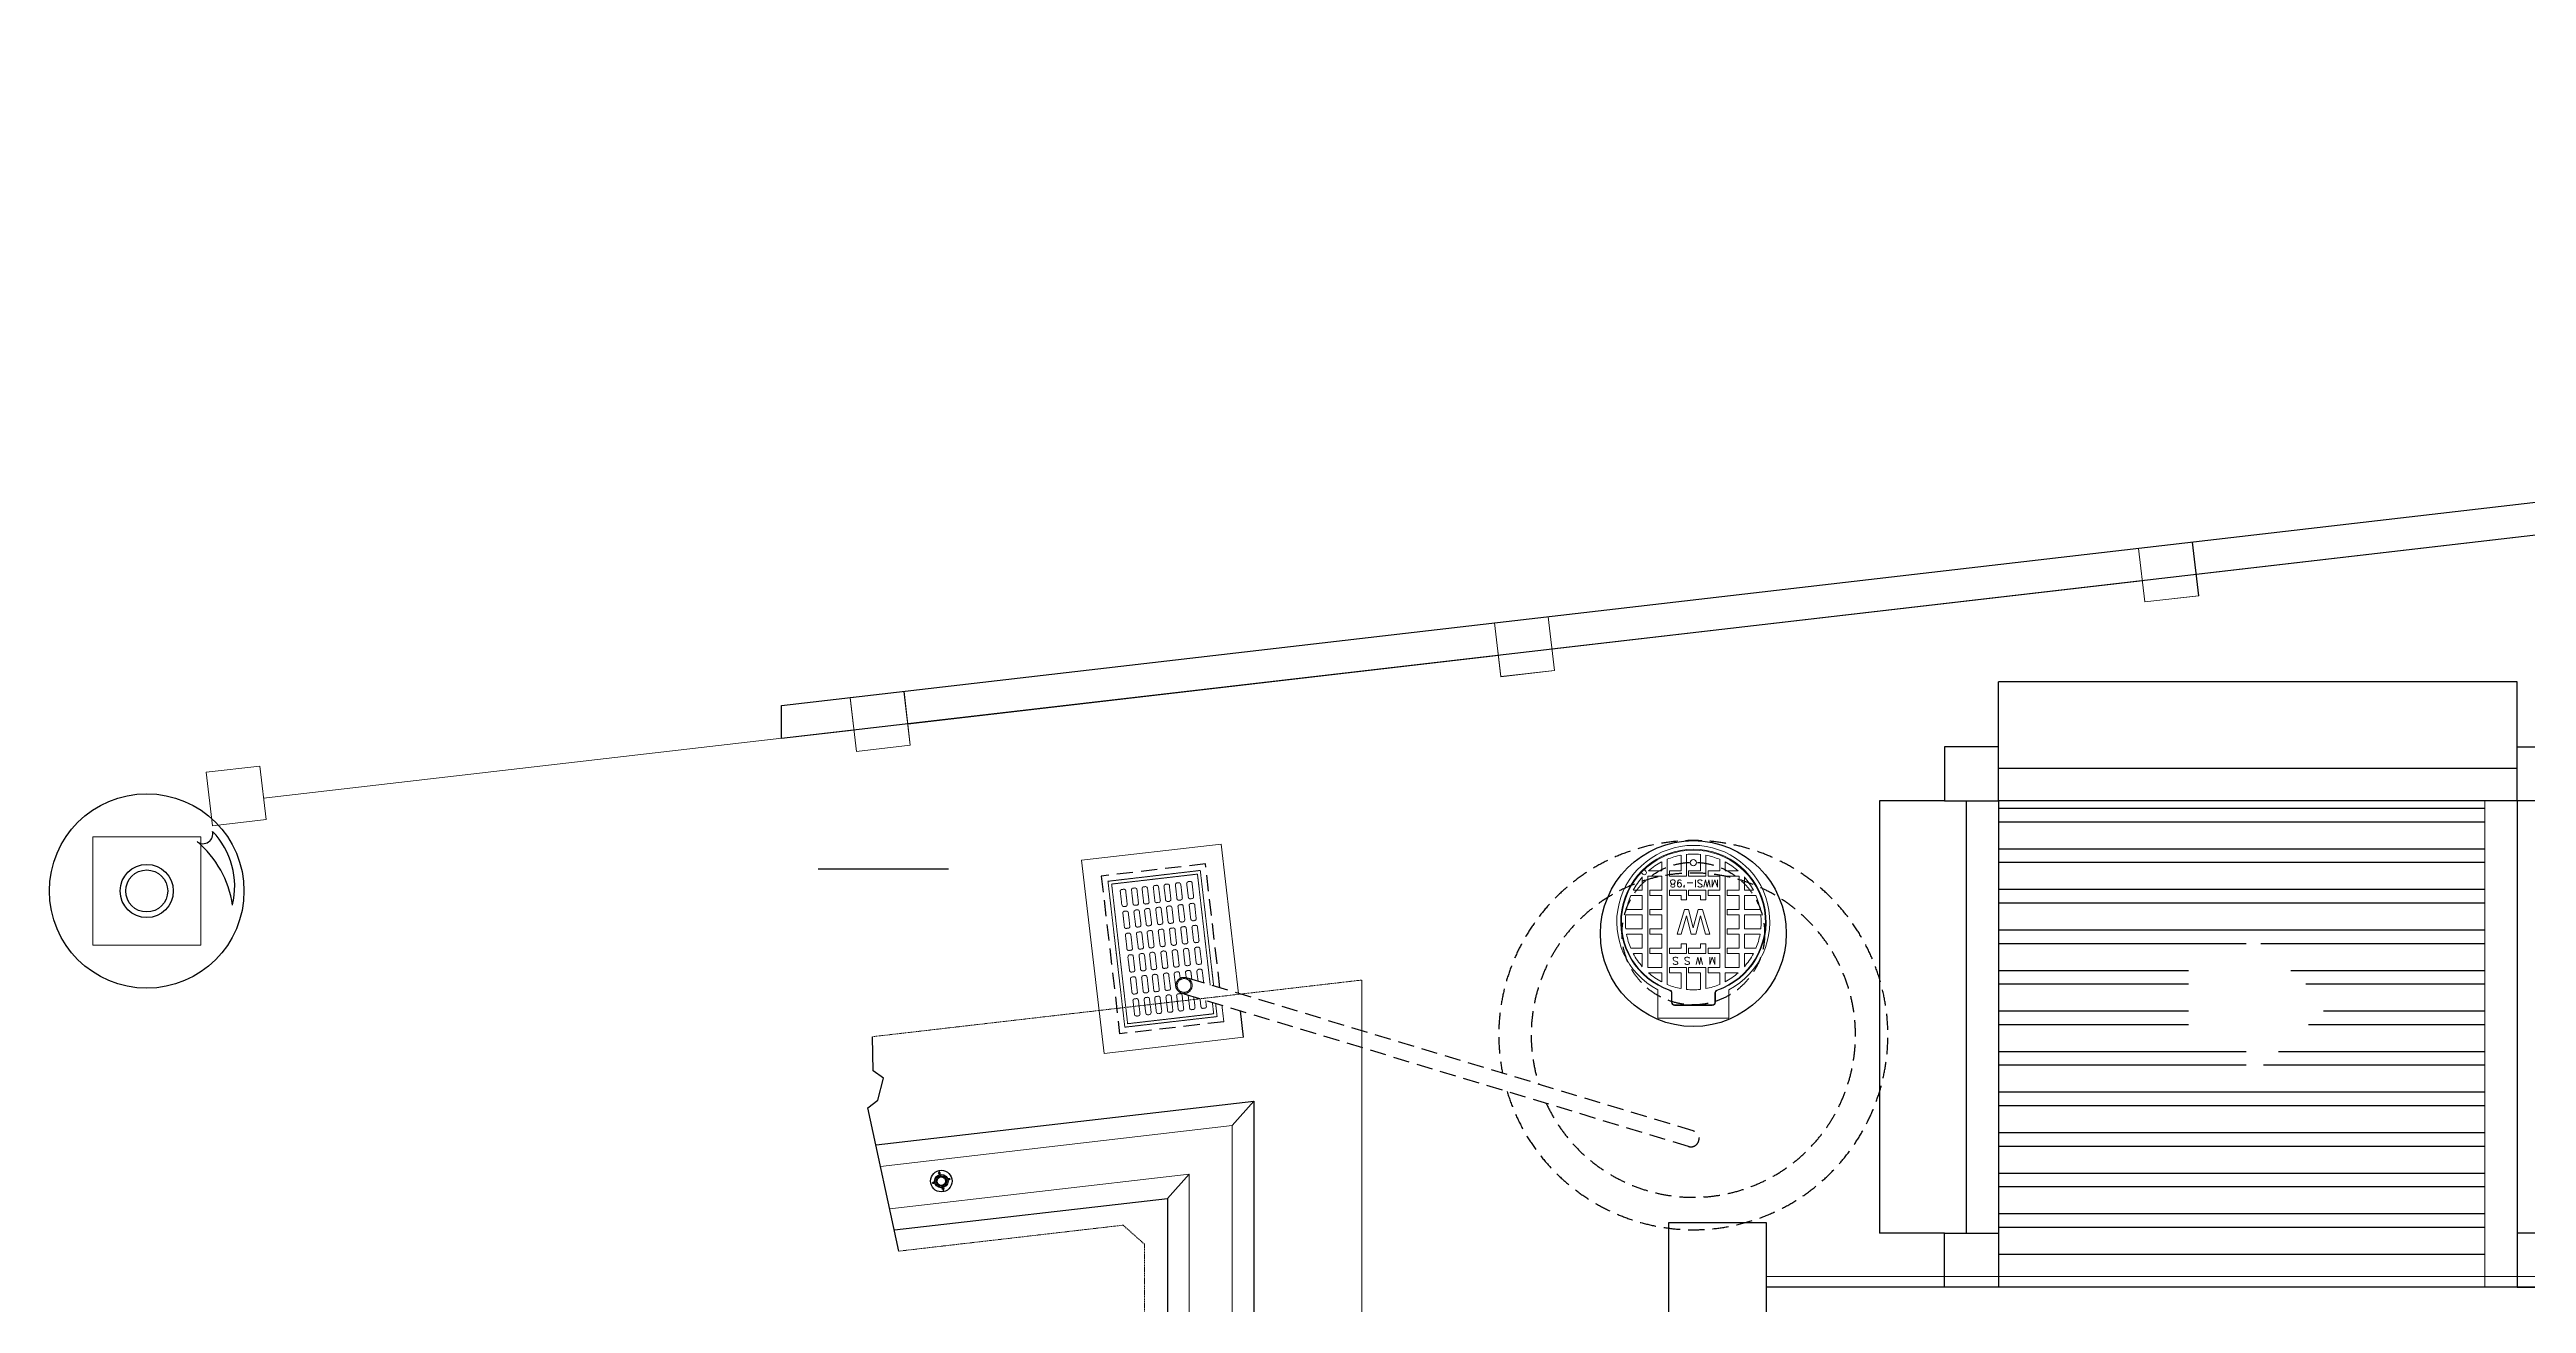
# Model space of a CAD drawing. Header units: inches. Extents: x 65856 to 131389, y 84027 to 134980.
# Drawn here: x 101545 to 113004, y 128186 to 133987 of the extents above; entities that cross this region are included whole.
import ezdxf
from ezdxf.enums import TextEntityAlignment as Align

# ---------------------------------------------------------------- set-up
doc = ezdxf.new("R2010")
doc.units = ezdxf.units.IN
doc.header["$MEASUREMENT"] = 0
doc.linetypes.add('HIDDEN', pattern=[0.375, 0.25, -0.125])
doc.linetypes.add('HIDDENX2', pattern=[0.75, 0.5, -0.25])
doc.layers.add('DIM', color=251, linetype='Continuous', lineweight=0)
doc.layers.add('M-X-BKGD', color=8, linetype='Continuous')
doc.layers.add('PIPE FLOOR PLAN', color=252, linetype='Continuous')
doc.styles.add('style2', font='simplex.shx', dxfattribs={"height": 0.015})

# ---------------------------------------------------------------- blocks, each defined once
blk = doc.blocks.new('123')
for p, q in [((-747981, -1049571), (-747830, -1049571)), ((-750354, -1050114), (-749691, -1049970)), ((-749691, -1049970), (-749656, -1050016)), ((-749656, -1050016), (-749554, -1050042)), ((-749554, -1050042), (-749520, -1049994)), ((-749520, -1049994), (-749362, -1049992))]:
    blk.add_line(p, q)
at = {"color": 8, "linetype": 'Continuous', "ltscale": 300}
for p, q in [((-750256, -1050093), (-750110, -1051356)), ((-750256, -1050093), (-750110, -1051356)), ((-750110, -1051356), (-773145, -1051356)), ((-750110, -1051356), (-773145, -1051356))]:
    blk.add_line(p, q, dxfattribs=at)
at = {"ltscale": 10}
blk.add_line((-749773, -1051656), (-749661, -1051756), dxfattribs=at)
at = {"layer": 'DIM', "color": 8, "linetype": 'Continuous', "lineweight": 0, "ltscale": 10}
for p, q in [((-750158, -1050072), (-749998, -1051456)), ((-749773, -1051656), (-749962, -1050029)), ((-749998, -1051456), (-773245, -1051456)), ((-773445, -1051656), (-749773, -1051656))]:
    blk.add_line(p, q, dxfattribs=at)
at = {"layer": 'DIM', "linetype": 'HIDDENX2', "lineweight": 0, "ltscale": 10}
for p, q in [((-749362, -1049992), (-749100, -1052256)), ((-749362, -1049992), (-749100, -1052256)), ((-749100, -1052256), (-774045, -1052256)), ((-749100, -1052256), (-774045, -1052256))]:
    blk.add_line(p, q, dxfattribs=at)
at = {"layer": 'DIM', "ltscale": 10}
for points in [[(-747765, -1050138), (-747793, -1049889), (-748042, -1049918), (-748013, -1050166)], [(-747419, -1053118), (-747448, -1052869), (-747696, -1052898), (-747668, -1053146)], [(-747074, -1056098), (-747103, -1055849), (-747351, -1055878), (-747322, -1056127)]]:
    blk.add_lwpolyline(points, close=True, dxfattribs=at)
at = {"layer": 'DIM', "color": 8, "linetype": 'Continuous', "lineweight": 0, "ltscale": 10}
for points in [[(-773445, -1049982), (-773445, -1051656), (-749773, -1051656), (-749962, -1050029)], [(-750158, -1050072), (-749998, -1051456), (-773245, -1051456), (-773245, -1050030)]]:
    blk.add_lwpolyline(points, dxfattribs=at)
at = {"layer": 'DIM', "linetype": 'HIDDENX2', "lineweight": 0, "ltscale": 10}
blk.add_lwpolyline([(-757641, -1050150), (-757641, -1051150), (-757541, -1051250), (-750322, -1051250), (-750234, -1051151), (-750354, -1050114)], dxfattribs=at)
at = {"layer": 'PIPE FLOOR PLAN', "color": 8}
for p, q in [((-747981, -1049571), (-744963, -1075616)), ((-747981, -1049571), (-747942, -1049907)), ((-747830, -1049571), (-744795, -1075766)), ((-747830, -1049571), (-744795, -1075766)), ((-749863, -1050008), (-749661, -1051756)), ((-749863, -1050008), (-749661, -1051756)), ((-747914, -1050155), (-747597, -1052887)), ((-750079, -1050321), (-750054, -1050315)), ((-749981, -1050298), (-750006, -1050304)), ((-750110, -1051356), (-749998, -1051456)), ((-749661, -1051756), (-773545, -1051756)), ((-749661, -1051756), (-773545, -1051756)), ((-747568, -1053135), (-747252, -1055867)), ((-750521, -1058676), (-750521, -1054126)), ((-750521, -1058676), (-750521, -1054126)), ((-748271, -1054651), (-750271, -1054651)), ((-750271, -1054951), (-750271, -1054651)), ((-748271, -1054651), (-750271, -1054651)), ((-750271, -1054951), (-750271, -1054651)), ((-748271, -1054951), (-748271, -1054651)), ((-748271, -1054951), (-748271, -1054651)), ((-748271, -1055051), (-750271, -1055051)), ((-748271, -1055051), (-750271, -1055051)), ((-748271, -1055201), (-750521, -1055201)), ((-748271, -1055201), (-750521, -1055201)), ((-748271, -1057601), (-748271, -1055201)), ((-748271, -1057601), (-748271, -1055201)), ((-748121, -1057601), (-748121, -1055201)), ((-748121, -1057601), (-748121, -1055201)), ((-748021, -1055201), (-747721, -1055201)), ((-748021, -1055201), (-747721, -1055201)), ((-747721, -1057601), (-747721, -1055201)), ((-747721, -1057601), (-747721, -1055201)), ((-747223, -1056115), (-746906, -1058847)), ((-748271, -1057601), (-750521, -1057601)), ((-748271, -1057601), (-750521, -1057601)), ((-748021, -1057601), (-747721, -1057601)), ((-748021, -1057601), (-747721, -1057601))]:
    blk.add_line(p, q, dxfattribs=at)
for points in [[(-750066, -1050318), (-750069, -1050318), (-750069, -1050319), (-750066, -1050319)], [(-750066, -1050319), (-750069, -1050319), (-750069, -1050318), (-750066, -1050318)], [(-750066, -1050318), (-750067, -1050316), (-750067, -1050316), (-750067, -1050318)], [(-750066, -1050318), (-750067, -1050316), (-750067, -1050316), (-750067, -1050318)], [(-750066, -1050318), (-750065, -1050321), (-750066, -1050321), (-750067, -1050318)], [(-750066, -1050318), (-750065, -1050321), (-750066, -1050321), (-750067, -1050318)], [(-750066, -1050318), (-750064, -1050317), (-750064, -1050318), (-750066, -1050319)], [(-750066, -1050319), (-750064, -1050318), (-750064, -1050317), (-750066, -1050318)], [(-750038, -1050273), (-750041, -1050274), (-750041, -1050273), (-750039, -1050273)], [(-750038, -1050273), (-750041, -1050274), (-750041, -1050273), (-750039, -1050273)], [(-750039, -1050273), (-750039, -1050271), (-750039, -1050271), (-750038, -1050273)], [(-750038, -1050273), (-750039, -1050271), (-750039, -1050271), (-750039, -1050273)], [(-750038, -1050273), (-750036, -1050273), (-750036, -1050272), (-750039, -1050273)], [(-750038, -1050273), (-750036, -1050273), (-750036, -1050272), (-750039, -1050273)], [(-750039, -1050273), (-750038, -1050276), (-750038, -1050276), (-750038, -1050273)], [(-750038, -1050273), (-750038, -1050276), (-750038, -1050276), (-750039, -1050273)], [(-749993, -1050301), (-749996, -1050302), (-749996, -1050301), (-749993, -1050301)], [(-749993, -1050301), (-749996, -1050301), (-749996, -1050302), (-749993, -1050301)], [(-749994, -1050301), (-749994, -1050299), (-749994, -1050298), (-749993, -1050301)], [(-749994, -1050301), (-749994, -1050299), (-749994, -1050298), (-749993, -1050301)], [(-749994, -1050301), (-749993, -1050304), (-749992, -1050304), (-749993, -1050301)], [(-749994, -1050301), (-749993, -1050304), (-749992, -1050304), (-749993, -1050301)], [(-749993, -1050301), (-749991, -1050301), (-749991, -1050300), (-749993, -1050301)], [(-749993, -1050301), (-749991, -1050300), (-749991, -1050301), (-749993, -1050301)], [(-750021, -1050346), (-750024, -1050346), (-750024, -1050347), (-750021, -1050347)], [(-750021, -1050346), (-750024, -1050346), (-750024, -1050347), (-750021, -1050347)], [(-750021, -1050346), (-750022, -1050344), (-750022, -1050344), (-750022, -1050346)], [(-750022, -1050346), (-750022, -1050344), (-750022, -1050344), (-750021, -1050346)], [(-750021, -1050346), (-750020, -1050349), (-750021, -1050349), (-750022, -1050346)], [(-750022, -1050346), (-750021, -1050349), (-750020, -1050349), (-750021, -1050346)], [(-750021, -1050346), (-750019, -1050345), (-750019, -1050346), (-750021, -1050347)], [(-750021, -1050346), (-750019, -1050345), (-750019, -1050346), (-750021, -1050347)], [(-750671, -1054126), (-750671, -1053676), (-750221, -1053676), (-750221, -1054126), (-750671, -1054126)], [(-750671, -1054126), (-750671, -1053676), (-750221, -1053676), (-750221, -1054126), (-750671, -1054126)], [(-750271, -1054951), (-750271, -1055201), (-750521, -1055201), (-750521, -1054951)], [(-750271, -1054951), (-750271, -1055201), (-750521, -1055201), (-750521, -1054951)], [(-748271, -1054951), (-748271, -1055201), (-748021, -1055201), (-748021, -1054951)], [(-748271, -1054951), (-748271, -1055201), (-748021, -1055201), (-748021, -1054951)], [(-750271, -1057851), (-750271, -1057601), (-750521, -1057601), (-750521, -1057851)], [(-750271, -1057851), (-750271, -1057601), (-750521, -1057601), (-750521, -1057851)], [(-748271, -1057851), (-748271, -1057601), (-748021, -1057601), (-748021, -1057851)], [(-748271, -1057851), (-748271, -1057601), (-748021, -1057601), (-748021, -1057851)]]:
    blk.add_lwpolyline(points, close=True, dxfattribs=at)
for centre, radius in [((-750030, -1050310), 50), ((-750030, -1050310), 50), ((-750066, -1050318), 3.53), ((-750066, -1050318), 3.53), ((-750030, -1050310), 31), ((-750030, -1050310), 31), ((-750030, -1050310), 25), ((-750030, -1050310), 25), ((-750030, -1050310), 20), ((-750030, -1050310), 20), ((-750038, -1050273), 3.53), ((-750038, -1050273), 3.53), ((-749993, -1050301), 3.53), ((-749993, -1050301), 3.53), ((-750021, -1050346), 3.53), ((-750021, -1050346), 3.53)]:
    blk.add_circle(centre, radius, dxfattribs=at)

msp = doc.modelspace()

# ---------------------------------------------------------------- hatches: boundary and pattern name
at = {"layer": 'M-X-BKGD', "ltscale": 10}
h = msp.add_hatch(dxfattribs=at)
h.set_pattern_fill('ANSI32', color=8, scale=500, angle=135, style=0)
h.set_pattern_definition([(180, (863612.97, 1159789.07), (-3e-14, -187.5), []), (180, (863550.47, 1159851.57), (-3e-14, -187.5), [])])
h.paths.add_polyline_path([(112812, 130511), (110562, 130511), (110562, 128361), (112812, 128361)])
h.paths.add_polyline_path([(111707, 129751), (111707, 129914), (112094, 129565), (111707, 129216), (111707, 129378), (111441, 129378), (111441, 129751)])

# ---------------------------------------------------------------- linework, layer by layer
at = {"layer": 'M-X-BKGD', "color": 8, "linetype": 'Continuous', "lineweight": 0, "ltscale": 10}
for p, q in [((111476, 131559), (114207, 131875)), ((108496, 131213), (111227, 131530)), ((105515, 130868), (108247, 131185)), ((112962, 131061), (110562, 131061)), ((112962, 131061), (110562, 131061)), ((112962, 130761), (112962, 131061)), ((112962, 130761), (112962, 131061)), ((102535, 130523), (105267, 130839)), ((112962, 130661), (110562, 130661)), ((110012, 130511), (110012, 128511)), ((110312, 130511), (110012, 130511)), ((110012, 130511), (110012, 128511)), ((110312, 130511), (110012, 130511)), ((110412, 130511), (110412, 128511)), ((112962, 130511), (110562, 130511)), ((110562, 130511), (110562, 128261)), ((112812, 130511), (112812, 128261)), ((112962, 130511), (112962, 128261)), ((106966, 130311), (106320, 130236)), ((107046, 129620), (106966, 130311)), ((106320, 130236), (106424, 129342)), ((109004, 130188), (108943, 130188)), ((109004, 130188), (108943, 130188)), ((109004, 130188), (109004, 130229)), ((109004, 130188), (109004, 130229)), ((109029, 129662), (109029, 130241)), ((109029, 129662), (109029, 130241)), ((109039, 130163), (109039, 130188)), ((109093, 130188), (109039, 130188)), ((109039, 130163), (109039, 130188)), ((109093, 130188), (109039, 130188)), ((109093, 130188), (109093, 130260)), ((109093, 130188), (109093, 130260)), ((109118, 130163), (109118, 130264)), ((109118, 130163), (109118, 130264)), ((109128, 130163), (109128, 130188)), ((109183, 130188), (109128, 130188)), ((109128, 130163), (109128, 130188)), ((109183, 130188), (109128, 130188)), ((109183, 130188), (109183, 130264)), ((109183, 130188), (109183, 130264)), ((109208, 130163), (109208, 130260)), ((109208, 130163), (109208, 130260)), ((109218, 130163), (109218, 130188)), ((109272, 130188), (109218, 130188)), ((109218, 130163), (109218, 130188)), ((109272, 130188), (109218, 130188)), ((109272, 130188), (109272, 130241)), ((109272, 130188), (109272, 130241)), ((109297, 130188), (109297, 130229)), ((109297, 130188), (109297, 130229)), ((109358, 130188), (109297, 130188)), ((109358, 130188), (109297, 130188)), ((108914, 130073), (108861, 130073)), ((108914, 130073), (108861, 130073)), ((108914, 130098), (108873, 130098)), ((108914, 130098), (108873, 130098)), ((108914, 130098), (108914, 130159)), ((108914, 130098), (108914, 130159)), ((108914, 130009), (108914, 130073)), ((108914, 130009), (108914, 130073)), ((109004, 130163), (108939, 130163)), ((108939, 129740), (108939, 130163)), ((109004, 130163), (108939, 130163)), ((108939, 129740), (108939, 130163)), ((109004, 130098), (108949, 130098)), ((108949, 130073), (108949, 130098)), ((109004, 130098), (108949, 130098)), ((108949, 130073), (108949, 130098)), ((109004, 130073), (108949, 130073)), ((109004, 130073), (108949, 130073)), ((109004, 130098), (109004, 130163)), ((109004, 130098), (109004, 130163)), ((109004, 130009), (109004, 130073)), ((109004, 130009), (109004, 130073)), ((109118, 130163), (109039, 130163)), ((109118, 130163), (109039, 130163)), ((109039, 130073), (109039, 130098)), ((109118, 130098), (109039, 130098)), ((109039, 130073), (109039, 130098)), ((109118, 130098), (109039, 130098)), ((109093, 130073), (109039, 130073)), ((109093, 130073), (109039, 130073)), ((109093, 130053), (109093, 130073)), ((109093, 130053), (109093, 130073)), ((109118, 130053), (109118, 130098)), ((109118, 130053), (109118, 130098)), ((109208, 130163), (109128, 130163)), ((109208, 130163), (109128, 130163)), ((109208, 130098), (109128, 130098)), ((109128, 130073), (109128, 130098)), ((109208, 130098), (109128, 130098)), ((109128, 130073), (109128, 130098)), ((109183, 130073), (109128, 130073)), ((109183, 130073), (109128, 130073)), ((109183, 130053), (109183, 130073)), ((109183, 130053), (109183, 130073)), ((109208, 130053), (109208, 130098)), ((109208, 130053), (109208, 130098)), ((109272, 130163), (109218, 130163)), ((109272, 130163), (109218, 130163)), ((109218, 130073), (109218, 130098)), ((109272, 130098), (109218, 130098)), ((109218, 130073), (109218, 130098)), ((109272, 130098), (109218, 130098)), ((109272, 130073), (109218, 130073)), ((109272, 130073), (109218, 130073)), ((109272, 130098), (109272, 130163)), ((109272, 130098), (109272, 130163)), ((109272, 129830), (109272, 130073)), ((109272, 129830), (109272, 130073)), ((109362, 130163), (109297, 130163)), ((109297, 129740), (109297, 130163)), ((109362, 130163), (109297, 130163)), ((109297, 129740), (109297, 130163)), ((109307, 130073), (109307, 130098)), ((109362, 130098), (109307, 130098)), ((109307, 130073), (109307, 130098)), ((109362, 130098), (109307, 130098)), ((109362, 130073), (109307, 130073)), ((109362, 130073), (109307, 130073)), ((109362, 130098), (109362, 130163)), ((109362, 130098), (109362, 130163)), ((109362, 130009), (109362, 130073)), ((109362, 130009), (109362, 130073)), ((109387, 130098), (109387, 130159)), ((109387, 130098), (109387, 130159)), ((109428, 130098), (109387, 130098)), ((109428, 130098), (109387, 130098)), ((109387, 130009), (109387, 130073)), ((109440, 130073), (109387, 130073)), ((109387, 130009), (109387, 130073)), ((109440, 130073), (109387, 130073)), ((108914, 129984), (108838, 129984)), ((108914, 129984), (108838, 129984)), ((108914, 130009), (108842, 130009)), ((108914, 130009), (108842, 130009)), ((108914, 129919), (108914, 129984)), ((108914, 129919), (108914, 129984)), ((109004, 130009), (108949, 130009)), ((108949, 129984), (108949, 130009)), ((109004, 130009), (108949, 130009)), ((108949, 129984), (108949, 130009)), ((109004, 129984), (108949, 129984)), ((109004, 129984), (108949, 129984)), ((109004, 129919), (109004, 129984)), ((109004, 129919), (109004, 129984)), ((109109, 130008), (109075, 129895)), ((109109, 130008), (109075, 129895)), ((109118, 130053), (109093, 130053)), ((109118, 130053), (109093, 130053)), ((109094, 129895), (109118, 129979)), ((109094, 129895), (109118, 129979)), ((109128, 130008), (109109, 130008)), ((109128, 130008), (109109, 130008)), ((109118, 129979), (109140, 129895)), ((109118, 129979), (109140, 129895)), ((109150, 129924), (109128, 130008)), ((109150, 129924), (109128, 130008)), ((109172, 130008), (109150, 129924)), ((109172, 130008), (109150, 129924)), ((109161, 129895), (109183, 129979)), ((109161, 129895), (109183, 129979)), ((109162, 129968), (109162, 129968)), ((109162, 129968), (109162, 129968)), ((109192, 130008), (109172, 130008)), ((109192, 130008), (109172, 130008)), ((109208, 130053), (109183, 130053)), ((109208, 130053), (109183, 130053)), ((109183, 129979), (109207, 129895)), ((109183, 129979), (109183, 129979)), ((109183, 129979), (109207, 129895)), ((109183, 129979), (109183, 129979)), ((109226, 129895), (109192, 130008)), ((109226, 129895), (109192, 130008)), ((109362, 130009), (109307, 130009)), ((109307, 129984), (109307, 130009)), ((109362, 130009), (109307, 130009)), ((109307, 129984), (109307, 130009)), ((109362, 129984), (109307, 129984)), ((109362, 129984), (109307, 129984)), ((109362, 129919), (109362, 129984)), ((109362, 129919), (109362, 129984)), ((109459, 130009), (109387, 130009)), ((109459, 130009), (109387, 130009)), ((109387, 129919), (109387, 129984)), ((109463, 129984), (109387, 129984)), ((109387, 129919), (109387, 129984)), ((109463, 129984), (109387, 129984)), ((108914, 129919), (108838, 129919)), ((108914, 129919), (108838, 129919)), ((108914, 129894), (108842, 129894)), ((108914, 129894), (108842, 129894)), ((108914, 129830), (108861, 129830)), ((108914, 129830), (108861, 129830)), ((108914, 129830), (108914, 129894)), ((108914, 129830), (108914, 129894)), ((108949, 129894), (108949, 129919)), ((109004, 129919), (108949, 129919)), ((108949, 129894), (108949, 129919)), ((109004, 129919), (108949, 129919)), ((109004, 129894), (108949, 129894)), ((109004, 129894), (108949, 129894)), ((109004, 129830), (108949, 129830)), ((108949, 129805), (108949, 129830)), ((109004, 129830), (108949, 129830)), ((108949, 129805), (108949, 129830)), ((109004, 129830), (109004, 129894)), ((109004, 129830), (109004, 129894)), ((109039, 129830), (109039, 129805)), ((109093, 129830), (109039, 129830)), ((109039, 129830), (109039, 129805)), ((109093, 129830), (109039, 129830)), ((109075, 129895), (109094, 129895)), ((109075, 129895), (109094, 129895)), ((109118, 129850), (109093, 129850)), ((109093, 129850), (109093, 129830)), ((109118, 129850), (109093, 129850)), ((109093, 129850), (109093, 129830)), ((109118, 129850), (109118, 129805)), ((109118, 129850), (109118, 129805)), ((109183, 129830), (109128, 129830)), ((109128, 129830), (109128, 129805)), ((109183, 129830), (109128, 129830)), ((109128, 129830), (109128, 129805)), ((109140, 129895), (109161, 129895)), ((109140, 129895), (109161, 129895)), ((109208, 129850), (109183, 129850)), ((109183, 129850), (109183, 129830)), ((109208, 129850), (109183, 129850)), ((109183, 129850), (109183, 129830)), ((109207, 129895), (109226, 129895)), ((109207, 129895), (109226, 129895)), ((109208, 129850), (109208, 129805)), ((109208, 129850), (109208, 129805)), ((109218, 129830), (109218, 129805)), ((109272, 129830), (109218, 129830)), ((109218, 129830), (109218, 129805)), ((109272, 129830), (109218, 129830)), ((109307, 129894), (109307, 129919)), ((109362, 129919), (109307, 129919)), ((109307, 129894), (109307, 129919)), ((109362, 129919), (109307, 129919)), ((109362, 129894), (109307, 129894)), ((109362, 129894), (109307, 129894)), ((109307, 129805), (109307, 129830)), ((109362, 129830), (109307, 129830)), ((109307, 129805), (109307, 129830)), ((109362, 129830), (109307, 129830)), ((109362, 129830), (109362, 129894)), ((109362, 129830), (109362, 129894)), ((109463, 129919), (109387, 129919)), ((109463, 129919), (109387, 129919)), ((109387, 129830), (109387, 129894)), ((109459, 129894), (109387, 129894)), ((109387, 129830), (109387, 129894)), ((109459, 129894), (109387, 129894)), ((109440, 129830), (109387, 129830)), ((109440, 129830), (109387, 129830)), ((108914, 129805), (108873, 129805)), ((108914, 129805), (108873, 129805)), ((108914, 129744), (108914, 129805)), ((108914, 129744), (108914, 129805)), ((109004, 129740), (108939, 129740)), ((109004, 129740), (108939, 129740)), ((109004, 129715), (108943, 129715)), ((109004, 129715), (108943, 129715)), ((109004, 129805), (108949, 129805)), ((109004, 129805), (108949, 129805)), ((109004, 129740), (109004, 129805)), ((109004, 129740), (109004, 129805)), ((109004, 129674), (109004, 129715)), ((109004, 129674), (109004, 129715)), ((109118, 129805), (109039, 129805)), ((109118, 129805), (109039, 129805)), ((109039, 129740), (109039, 129715)), ((109118, 129740), (109039, 129740)), ((109039, 129740), (109039, 129715)), ((109118, 129740), (109039, 129740)), ((109093, 129715), (109039, 129715)), ((109093, 129715), (109039, 129715)), ((109093, 129715), (109093, 129643)), ((109093, 129715), (109093, 129643)), ((109118, 129740), (109118, 129639)), ((109118, 129740), (109118, 129639)), ((109208, 129805), (109128, 129805)), ((109208, 129805), (109128, 129805)), ((109208, 129740), (109128, 129740)), ((109128, 129740), (109128, 129715)), ((109208, 129740), (109128, 129740)), ((109128, 129740), (109128, 129715)), ((109183, 129715), (109128, 129715)), ((109183, 129715), (109128, 129715)), ((109183, 129715), (109183, 129639)), ((109183, 129715), (109183, 129639)), ((109208, 129740), (109208, 129643)), ((109208, 129740), (109208, 129643)), ((109272, 129805), (109218, 129805)), ((109272, 129805), (109218, 129805)), ((109218, 129740), (109218, 129715)), ((109272, 129740), (109218, 129740)), ((109218, 129740), (109218, 129715)), ((109272, 129740), (109218, 129740)), ((109272, 129715), (109218, 129715)), ((109272, 129715), (109218, 129715)), ((109272, 129740), (109272, 129805)), ((109272, 129740), (109272, 129805)), ((109272, 129662), (109272, 129715)), ((109272, 129662), (109272, 129715)), ((109362, 129740), (109297, 129740)), ((109362, 129740), (109297, 129740)), ((109358, 129715), (109297, 129715)), ((109297, 129674), (109297, 129715)), ((109358, 129715), (109297, 129715)), ((109297, 129674), (109297, 129715)), ((109362, 129805), (109307, 129805)), ((109362, 129805), (109307, 129805)), ((109362, 129740), (109362, 129805)), ((109362, 129740), (109362, 129805)), ((109428, 129805), (109387, 129805)), ((109387, 129744), (109387, 129805)), ((109428, 129805), (109387, 129805)), ((109387, 129744), (109387, 129805)), ((108986, 129638), (108986, 129506)), ((108986, 129638), (108986, 129506)), ((109314, 129638), (109314, 129506)), ((109314, 129638), (109314, 129506)), ((108986, 129506), (109314, 129506)), ((108986, 129506), (109314, 129506)), ((106424, 129342), (107069, 129417)), ((107117, 129121), (107117, 105237)), ((107117, 129121), (107117, 105237)), ((106717, 128672), (106717, 105637)), ((110312, 128511), (110012, 128511)), ((110312, 128511), (110012, 128511))]:
    msp.add_line(p, q, dxfattribs=at)
at = {"layer": 'M-X-BKGD', "color": 8}
for p, q in [((110562, 130761), (110562, 131061)), ((110562, 130761), (110562, 131061)), ((112962, 130661), (110562, 130661)), ((110412, 130511), (110412, 128511)), ((112962, 130511), (110562, 130511)), ((110562, 130511), (110562, 128261)), ((112962, 130511), (112962, 128261)), ((105704, 130195), (105102, 130195)), ((107069, 129417), (107055, 129539)), ((106717, 128672), (106817, 128784))]:
    msp.add_line(p, q, dxfattribs=at)
at = {"layer": 'M-X-BKGD', "color": 8, "linetype": 'HIDDEN', "lineweight": 0, "ltscale": 10}
for p, q in [((106499, 130092), (106506, 130029)), ((106515, 130102), (106506, 130101)), ((106531, 130032), (106524, 130095)), ((106551, 130098), (106558, 130035)), ((106566, 130108), (106558, 130107)), ((106583, 130038), (106576, 130101)), ((106600, 130104), (106607, 130041)), ((106615, 130114), (106607, 130113)), ((106632, 130044), (106625, 130107)), ((106652, 130110), (106659, 130047)), ((106667, 130120), (106659, 130119)), ((106684, 130050), (106676, 130113)), ((106701, 130116), (106709, 130053)), ((106717, 130126), (106709, 130125)), ((106733, 130056), (106726, 130119)), ((106754, 130122), (106761, 130059)), ((106770, 130132), (106761, 130131)), ((106786, 130062), (106779, 130125)), ((106806, 130128), (106814, 130065)), ((106822, 130138), (106814, 130137)), ((106823, 130058), (106831, 130059)), ((106838, 130068), (106831, 130131)), ((106511, 129991), (106518, 129928)), ((106516, 130022), (106524, 130023)), ((106527, 130001), (106518, 130000)), ((106543, 129931), (106536, 129994)), ((106562, 129997), (106570, 129934)), ((106567, 130028), (106576, 130029)), ((106578, 130007), (106570, 130006)), ((106595, 129937), (106587, 130000)), ((106611, 130003), (106619, 129940)), ((106616, 130034), (106625, 130035)), ((106627, 130013), (106619, 130012)), ((106644, 129943), (106636, 130006)), ((106663, 130009), (106671, 129946)), ((106668, 130040), (106676, 130041)), ((106679, 130019), (106671, 130018)), ((106696, 129949), (106688, 130012)), ((106713, 130014), (106720, 129952)), ((106718, 130045), (106726, 130046)), ((106729, 130025), (106720, 130024)), ((106730, 129944), (106738, 129945)), ((106745, 129954), (106738, 130017)), ((106766, 130021), (106773, 129958)), ((106770, 130051), (106779, 130052)), ((106781, 130031), (106773, 130030)), ((106782, 129950), (106790, 129951)), ((106798, 129960), (106790, 130023)), ((106818, 130027), (106825, 129964)), ((106834, 130037), (106825, 130036)), ((106835, 129956), (106843, 129957)), ((106850, 129967), (106843, 130030)), ((106523, 129889), (106530, 129826)), ((106527, 129921), (106536, 129922)), ((106538, 129899), (106530, 129898)), ((106555, 129829), (106548, 129892)), ((106574, 129895), (106582, 129832)), ((106579, 129927), (106587, 129928)), ((106590, 129905), (106582, 129904)), ((106606, 129835), (106599, 129898)), ((106623, 129901), (106631, 129838)), ((106628, 129932), (106636, 129933)), ((106639, 129911), (106631, 129910)), ((106640, 129830), (106648, 129831)), ((106655, 129841), (106648, 129904)), ((106675, 129907), (106683, 129844)), ((106680, 129938), (106688, 129939)), ((106691, 129917), (106683, 129916)), ((106692, 129836), (106700, 129837)), ((106707, 129847), (106700, 129910)), ((106727, 129913), (106734, 129850)), ((106743, 129923), (106734, 129922)), ((106744, 129842), (106752, 129843)), ((106759, 129853), (106752, 129916)), ((106779, 129919), (106786, 129856)), ((106795, 129929), (106786, 129928)), ((106796, 129849), (106804, 129849)), ((106811, 129859), (106804, 129922)), ((106831, 129925), (106838, 129862)), ((106847, 129935), (106838, 129934)), ((106848, 129855), (106856, 129855)), ((106850, 129834), (106858, 129835)), ((106863, 129865), (106856, 129928)), ((106542, 129726), (106534, 129789)), ((106539, 129819), (106548, 129820)), ((106542, 129798), (106550, 129799)), ((106559, 129720), (106551, 129719)), ((106559, 129792), (106566, 129729)), ((106593, 129732), (106586, 129795)), ((106591, 129825), (106599, 129826)), ((106593, 129804), (106601, 129805)), ((106611, 129725), (106602, 129725)), ((106611, 129798), (106618, 129735)), ((106642, 129737), (106635, 129800)), ((106642, 129810), (106651, 129811)), ((106660, 129731), (106651, 129730)), ((106660, 129803), (106667, 129740)), ((106694, 129744), (106687, 129806)), ((106694, 129816), (106702, 129817)), ((106712, 129737), (106703, 129736)), ((106712, 129809), (106719, 129746)), ((106746, 129750), (106739, 129812)), ((106746, 129822), (106754, 129823)), ((106764, 129743), (106755, 129742)), ((106756, 129719), (106764, 129720)), ((106764, 129815), (106771, 129752)), ((106798, 129756), (106791, 129819)), ((106798, 129828), (106806, 129829)), ((106804, 129693), (106801, 129716)), ((106816, 129749), (106807, 129748)), ((106808, 129726), (106816, 129726)), ((106816, 129821), (106823, 129758)), ((106826, 129719), (106830, 129685)), ((106850, 129762), (106843, 129825)), ((106859, 129676), (106853, 129722)), ((106867, 129755), (106859, 129754)), ((106861, 129732), (106869, 129733)), ((106867, 129827), (106875, 129764)), ((106878, 129725), (106885, 129669)), ((106553, 129624), (106546, 129687)), ((106553, 129696), (106562, 129697)), ((106571, 129618), (106563, 129617)), ((106571, 129690), (106578, 129627)), ((106605, 129630), (106598, 129693)), ((106605, 129702), (106613, 129703)), ((106623, 129623), (106614, 129623)), ((106617, 129601), (106625, 129602)), ((106623, 129696), (106630, 129633)), ((106654, 129635), (106647, 129698)), ((106654, 129708), (106662, 129709)), ((106672, 129629), (106663, 129628)), ((106666, 129606), (106674, 129607)), ((106672, 129701), (106679, 129638)), ((106683, 129600), (106691, 129537)), ((106706, 129642), (106699, 129704)), ((106706, 129714), (106714, 129715)), ((106718, 129540), (106710, 129603)), ((106723, 129635), (106715, 129634)), ((106718, 129613), (106726, 129613)), ((106723, 129707), (106731, 129644)), ((106735, 129606), (106742, 129543)), ((106756, 129647), (106748, 129710)), ((106767, 129546), (106760, 129609)), ((106767, 129618), (106776, 129619)), ((106773, 129713), (106776, 129690)), ((106785, 129612), (106792, 129549)), ((106820, 129552), (106813, 129612)), ((106839, 129604), (106845, 129555)), ((107617, 129682), (107617, 104737)), ((107617, 129682), (107617, 104737)), ((106565, 129523), (106558, 129586)), ((106565, 129595), (106573, 129596)), ((106583, 129516), (106574, 129515)), ((106583, 129589), (106590, 129526)), ((106617, 129529), (106609, 129592)), ((106634, 129522), (106626, 129521)), ((106634, 129594), (106642, 129532)), ((106666, 129534), (106658, 129597)), ((106683, 129528), (106675, 129527)), ((106735, 129534), (106727, 129533)), ((106785, 129540), (106777, 129539)), ((106837, 129546), (106829, 129545)), ((106872, 129558), (106868, 129595)), ((106890, 129552), (106882, 129551)), ((106894, 129587), (106897, 129561))]:
    msp.add_line(p, q, dxfattribs=at)
at = {"layer": 'M-X-BKGD', "color": 8, "linetype": 'HIDDEN', "ltscale": 300}
for p, q in [((109128, 128912), (106783, 129621)), ((109150, 128984), (106805, 129693)), ((106978, 129489), (106496, 129433))]:
    msp.add_line(p, q, dxfattribs=at)
at = {"layer": 'M-X-BKGD', "color": 8, "ltscale": 10}
msp.add_line((107017, 129009), (107117, 129121), dxfattribs=at)
at = {"layer": 'M-X-BKGD', "color": 8, "linetype": 'Continuous', "ltscale": 300}
msp.add_line((106717, 128672), (106717, 105637), dxfattribs=at)
at = {"layer": 'M-X-BKGD', "color": 8, "linetype": 'Continuous', "lineweight": 0, "ltscale": 10}
for points in [[(111458, 131708), (111210, 131679), (111239, 131431), (111487, 131459)], [(108478, 131362), (108230, 131334), (108259, 131085), (108507, 131114)], [(105498, 131017), (105250, 130988), (105279, 130740), (105527, 130769)], [(110312, 130511), (110562, 130511), (110562, 130761), (110312, 130761)], [(113212, 130511), (112962, 130511), (112962, 130761), (113212, 130761)], [(113212, 130511), (112962, 130511), (112962, 130761), (113212, 130761)], [(102518, 130672), (102270, 130643), (102299, 130395), (102547, 130424)], [(101745, 129844), (102245, 129844), (102245, 130344), (101745, 130344)], [(109037, 128111), (109487, 128111), (109487, 128561), (109037, 128561)], [(110312, 128511), (110562, 128511), (110562, 128261), (110312, 128261)], [(113212, 128511), (112962, 128511), (112962, 128261), (113212, 128261)]]:
    msp.add_lwpolyline(points, close=True, dxfattribs=at)
at = {"layer": 'M-X-BKGD', "color": 8, "linetype": 'HIDDEN', "ltscale": 300}
msp.add_lwpolyline([(106960, 129646), (106893, 130219), (106411, 130163), (106496, 129433)], dxfattribs=at)
at = {"layer": 'M-X-BKGD', "color": 8, "linetype": 'HIDDEN', "lineweight": 0, "ltscale": 10}
for points in [[(106931, 129655), (106869, 130189), (106442, 130139), (106491, 129715)], [(106915, 129659), (106856, 130172), (106459, 130126), (106533, 129480), (106931, 129526), (106925, 129578)], [(106940, 129573), (106947, 129513), (106520, 129464), (106471, 129888)], [(106921, 129742), (106931, 129655)], [(106947, 129513), (106940, 129573)], [(106978, 129489), (106969, 129565)]]:
    msp.add_lwpolyline(points, dxfattribs=at)
at = {"layer": 'M-X-BKGD', "color": 8, "linetype": 'Continuous', "lineweight": 0, "ltscale": 10}
for points in [[(109237, 129565), (109063, 129565, -0.414214), (109049, 129579), (109049, 129624, 0.320906), (109042, 129633, -6.02971), (109259, 129633, 0.320906), (109252, 129624), (109252, 129579, -0.414214)], [(109063, 129565), (109237, 129565, 0.414214), (109252, 129579), (109252, 129624, -0.320906), (109259, 129633, 6.02971), (109042, 129633, -0.320906), (109049, 129624), (109049, 129579, 0.414214)], [(109237, 129565), (109063, 129565, -0.414214), (109049, 129579), (109049, 129624, 0.320906), (109042, 129633, -6.02971), (109259, 129633, 0.320906), (109252, 129624), (109252, 129579, -0.414214)], [(109063, 129565), (109237, 129565, 0.414214), (109252, 129579), (109252, 129624, -0.320906), (109259, 129633, 6.02971), (109042, 129633, -0.320906), (109049, 129624), (109049, 129579, 0.414214)], [(109063, 129567), (109237, 129567, 0.414214), (109250, 129579), (109250, 129624, -0.320906), (109258, 129635, 6.02971), (109043, 129635, -0.320906), (109051, 129624), (109051, 129579, 0.414214)], [(109063, 129567), (109237, 129567, 0.414214), (109250, 129579), (109250, 129624, -0.320906), (109258, 129635, 6.02971), (109043, 129635, -0.320906), (109051, 129624), (109051, 129579, 0.414214)]]:
    msp.add_lwpolyline(points, format="xyb", close=True, dxfattribs=at)
msp.add_lwpolyline([(108907, 130181), (108916, 130172, 1), (108930, 130186), (108921, 130195)], format="xyb", dxfattribs=at)
msp.add_lwpolyline([(108907, 130181), (108916, 130172, 1), (108930, 130186), (108921, 130195)], format="xyb", dxfattribs=at)
msp.add_lwpolyline([(109487, 128311), (114037, 128311)], dxfattribs=at)
at = {"layer": 'M-X-BKGD', "color": 8}
for centre, radius in [((101995, 130094), 450), ((109150, 129897), 430), ((101995, 130094), 123), ((101995, 130094), 97.2)]:
    msp.add_circle(centre, radius, dxfattribs=at)
at = {"layer": 'M-X-BKGD', "color": 8, "linetype": 'HIDDEN', "ltscale": 300}
msp.add_circle((109150, 129897), 330, dxfattribs=at)
at = {"layer": 'M-X-BKGD', "color": 8, "linetype": 'Continuous', "lineweight": 0, "ltscale": 10}
msp.add_circle((109150, 130225), 14.9, dxfattribs=at)
msp.add_circle((109150, 130225), 14.9, dxfattribs=at)
at = {"layer": 'M-X-BKGD', "color": 8, "linetype": 'HIDDEN', "lineweight": 0, "ltscale": 10}
for radius in [37.5, 32]:
    msp.add_circle((106794, 129657), radius, dxfattribs=at)
at = {"layer": 'M-X-BKGD', "color": 8}
for centre, radius, start, end in [((102255, 130359), 46.1, 234.3096, 13.2578), ((101929, 129964), 467, 7.9441, 50.238), ((102033, 130115), 369, 346.5635, 43.6447)]:
    msp.add_arc(centre, radius, start, end, dxfattribs=at)
at = {"layer": 'M-X-BKGD', "color": 8, "linetype": 'HIDDEN', "ltscale": 300}
for centre, radius, start, end in [((109150, 129427), 900, 196.8618, 191.2954), ((109150, 129427), 750, 204.9, 197.6165), ((109139, 128948), 37.5, 253.1813, 73.1813)]:
    msp.add_arc(centre, radius, start, end, dxfattribs=at)
at = {"layer": 'M-X-BKGD', "color": 8, "linetype": 'Continuous', "lineweight": 0, "ltscale": 10}
for radius, start, end in [(354, 297.6121, 242.3879), (354, 297.6121, 242.3879), (314, 117.825, 131.2724), (314, 117.825, 131.2724), (314, 100.4841, 112.8089), (314, 100.4841, 112.8089), (314, 84.0968, 95.9032), (314, 84.0968, 95.9032), (314, 67.1911, 79.5159), (314, 67.1911, 79.5159), (314, 48.7276, 62.175), (314, 48.7276, 62.175), (314, 157.1911, 169.5159), (314, 157.1911, 169.5159), (314, 138.7276, 152.175), (314, 138.7276, 152.175), (314, 27.825, 41.2724), (314, 27.825, 41.2724), (314, 10.4841, 22.8089), (314, 10.4841, 22.8089), (314, 174.0968, 185.9032), (314, 174.0968, 185.9032), (314, 354.0968, 5.9032), (314, 354.0968, 5.9032), (314, 190.4841, 202.8089), (314, 190.4841, 202.8089), (314, 337.1911, 349.5159), (314, 337.1911, 349.5159), (314, 207.825, 221.2724), (314, 207.825, 221.2724), (314, 228.7276, 242.175), (314, 228.7276, 242.175), (314, 297.825, 311.2724), (314, 297.825, 311.2724), (314, 318.7276, 332.175), (314, 318.7276, 332.175), (314, 247.1911, 259.5159), (314, 247.1911, 259.5159), (314, 264.0968, 275.9032), (314, 264.0968, 275.9032), (314, 280.4841, 292.8089), (314, 280.4841, 292.8089)]:
    msp.add_arc((109150, 129951), radius, start, end, dxfattribs=at)
at = {"layer": 'M-X-BKGD', "color": 8, "linetype": 'HIDDEN', "lineweight": 0, "ltscale": 10}
for centre, radius, start, end in [((106507, 130093), 8.31, 96.609, 186.609), ((106516, 130094), 8.31, 6.609, 96.609), ((106559, 130099), 8.31, 96.609, 186.609), ((106567, 130100), 8.31, 6.609, 96.609), ((106608, 130105), 8.31, 96.609, 186.609), ((106616, 130106), 8.31, 6.609, 96.609), ((106660, 130111), 8.31, 96.609, 186.609), ((106668, 130112), 8.31, 6.609, 96.609), ((106710, 130117), 8.31, 96.609, 186.609), ((106718, 130118), 8.31, 6.609, 96.609), ((106762, 130123), 8.31, 96.609, 186.609), ((106769, 130060), 8.31, 186.609, 276.609), ((106770, 130124), 8.31, 6.609, 96.609), ((106778, 130061), 8.31, 276.609, 6.609), ((106815, 130129), 8.31, 96.609, 186.609), ((106822, 130066), 8.31, 186.609, 276.609), ((106823, 130130), 8.31, 6.609, 96.609), ((106830, 130067), 8.31, 276.609, 6.609), ((106515, 130030), 8.31, 186.609, 276.609), ((106519, 129992), 8.31, 96.609, 186.609), ((106523, 130031), 8.31, 276.609, 6.609), ((106527, 129993), 8.31, 6.609, 96.609), ((106566, 130036), 8.31, 186.609, 276.609), ((106571, 129998), 8.31, 96.609, 186.609), ((106575, 130037), 8.31, 276.609, 6.609), ((106579, 129999), 8.31, 6.609, 96.609), ((106615, 130042), 8.31, 186.609, 276.609), ((106620, 130004), 8.31, 96.609, 186.609), ((106624, 130043), 8.31, 276.609, 6.609), ((106628, 130005), 8.31, 6.609, 96.609), ((106667, 130048), 8.31, 186.609, 276.609), ((106672, 130010), 8.31, 96.609, 186.609), ((106679, 129947), 8.31, 186.609, 276.609), ((106676, 130049), 8.31, 276.609, 6.609), ((106680, 130011), 8.31, 6.609, 96.609), ((106687, 129948), 8.31, 276.609, 6.609), ((106717, 130054), 8.31, 186.609, 276.609), ((106721, 130015), 8.31, 96.609, 186.609), ((106729, 129952), 8.31, 186.609, 276.609), ((106725, 130055), 8.31, 276.609, 6.609), ((106730, 130016), 8.31, 6.609, 96.609), ((106737, 129953), 8.31, 276.609, 6.609), ((106774, 130022), 8.31, 96.609, 186.609), ((106781, 129959), 8.31, 186.609, 276.609), ((106782, 130023), 8.31, 6.609, 96.609), ((106789, 129960), 8.31, 276.609, 6.609), ((106826, 130028), 8.31, 96.609, 186.609), ((106834, 129965), 8.31, 186.609, 276.609), ((106835, 130029), 8.31, 6.609, 96.609), ((106842, 129966), 8.31, 276.609, 6.609), ((106526, 129929), 8.31, 186.609, 276.609), ((106531, 129890), 8.31, 96.609, 186.609), ((106535, 129930), 8.31, 276.609, 6.609), ((106539, 129891), 8.31, 6.609, 96.609), ((106578, 129935), 8.31, 186.609, 276.609), ((106582, 129896), 8.31, 96.609, 186.609), ((106590, 129833), 8.31, 186.609, 276.609), ((106586, 129936), 8.31, 276.609, 6.609), ((106591, 129897), 8.31, 6.609, 96.609), ((106598, 129834), 8.31, 276.609, 6.609), ((106627, 129941), 8.31, 186.609, 276.609), ((106632, 129902), 8.31, 96.609, 186.609), ((106639, 129839), 8.31, 186.609, 276.609), ((106635, 129942), 8.31, 276.609, 6.609), ((106640, 129903), 8.31, 6.609, 96.609), ((106647, 129840), 8.31, 276.609, 6.609), ((106683, 129908), 8.31, 96.609, 186.609), ((106691, 129845), 8.31, 186.609, 276.609), ((106692, 129909), 8.31, 6.609, 96.609), ((106699, 129846), 8.31, 276.609, 6.609), ((106735, 129914), 8.31, 96.609, 186.609), ((106743, 129851), 8.31, 186.609, 276.609), ((106744, 129915), 8.31, 6.609, 96.609), ((106751, 129852), 8.31, 276.609, 6.609), ((106787, 129920), 8.31, 96.609, 186.609), ((106795, 129857), 8.31, 186.609, 276.609), ((106796, 129921), 8.31, 6.609, 96.609), ((106803, 129858), 8.31, 276.609, 6.609), ((106839, 129926), 8.31, 96.609, 186.609), ((106847, 129863), 8.31, 186.609, 276.609), ((106851, 129825), 8.31, 96.609, 186.609), ((106848, 129927), 8.31, 6.609, 96.609), ((106855, 129864), 8.31, 276.609, 6.609), ((106859, 129826), 8.31, 6.609, 96.609), ((106538, 129827), 8.31, 186.609, 276.609), ((106543, 129790), 8.31, 96.609, 186.609), ((106550, 129727), 8.31, 186.609, 276.609), ((106547, 129828), 8.31, 276.609, 6.609), ((106551, 129791), 8.31, 6.609, 96.609), ((106558, 129728), 8.31, 276.609, 6.609), ((106594, 129796), 8.31, 96.609, 186.609), ((106601, 129733), 8.31, 186.609, 276.609), ((106602, 129797), 8.31, 6.609, 96.609), ((106610, 129734), 8.31, 276.609, 6.609), ((106643, 129801), 8.31, 96.609, 186.609), ((106650, 129738), 8.31, 186.609, 276.609), ((106651, 129802), 8.31, 6.609, 96.609), ((106659, 129739), 8.31, 276.609, 6.609), ((106695, 129807), 8.31, 96.609, 186.609), ((106702, 129744), 8.31, 186.609, 276.609), ((106703, 129808), 8.31, 6.609, 96.609), ((106711, 129745), 8.31, 276.609, 6.609), ((106747, 129813), 8.31, 96.609, 186.609), ((106754, 129750), 8.31, 186.609, 276.609), ((106757, 129711), 8.31, 96.609, 186.609), ((106755, 129814), 8.31, 6.609, 96.609), ((106763, 129751), 8.31, 276.609, 6.609), ((106765, 129712), 8.31, 6.609, 96.609), ((106799, 129819), 8.31, 96.609, 186.609), ((106806, 129757), 8.31, 186.609, 276.609), ((106809, 129717), 8.31, 96.609, 186.609), ((106807, 129820), 8.31, 6.609, 96.609), ((106815, 129757), 8.31, 276.609, 6.609), ((106817, 129718), 8.31, 6.609, 96.609), ((106858, 129763), 8.31, 186.609, 276.609), ((106862, 129723), 8.31, 96.609, 186.609), ((106867, 129763), 8.31, 276.609, 6.609), ((106870, 129724), 8.31, 6.609, 96.609), ((106554, 129688), 8.31, 96.609, 186.609), ((106562, 129625), 8.31, 186.609, 276.609), ((106563, 129689), 8.31, 6.609, 96.609), ((106570, 129626), 8.31, 276.609, 6.609), ((106606, 129694), 8.31, 96.609, 186.609), ((106613, 129631), 8.31, 186.609, 276.609), ((106618, 129593), 8.31, 96.609, 186.609), ((106614, 129695), 8.31, 6.609, 96.609), ((106622, 129632), 8.31, 276.609, 6.609), ((106626, 129594), 8.31, 6.609, 96.609), ((106655, 129699), 8.31, 96.609, 186.609), ((106662, 129636), 8.31, 186.609, 276.609), ((106667, 129598), 8.31, 96.609, 186.609), ((106663, 129700), 8.31, 6.609, 96.609), ((106671, 129637), 8.31, 276.609, 6.609), ((106675, 129599), 8.31, 6.609, 96.609), ((106707, 129705), 8.31, 96.609, 186.609), ((106714, 129642), 8.31, 186.609, 276.609), ((106719, 129604), 8.31, 96.609, 186.609), ((106715, 129706), 8.31, 6.609, 96.609), ((106723, 129643), 8.31, 276.609, 6.609), ((106727, 129605), 8.31, 6.609, 96.609), ((106794, 129657), 37.5, 73.1813, 253.1813), ((106794, 129657), 37.5, 73.1813, 253.1813), ((106764, 129648), 8.31, 186.609, 242.4438), ((106768, 129610), 8.31, 96.609, 186.609), ((106777, 129611), 8.31, 6.609, 96.609), ((106566, 129587), 8.31, 96.609, 186.609), ((106573, 129524), 8.31, 186.609, 276.609), ((106574, 129588), 8.31, 6.609, 96.609), ((106582, 129525), 8.31, 276.609, 6.609), ((106625, 129530), 8.31, 186.609, 276.609), ((106633, 129531), 8.31, 276.609, 6.609), ((106674, 129535), 8.31, 186.609, 276.609), ((106682, 129536), 8.31, 276.609, 6.609), ((106726, 129541), 8.31, 186.609, 276.609), ((106734, 129542), 8.31, 276.609, 6.609), ((106776, 129547), 8.31, 186.609, 276.609), ((106784, 129548), 8.31, 276.609, 6.609), ((106828, 129553), 8.31, 186.609, 276.609), ((106836, 129554), 8.31, 276.609, 6.609), ((106881, 129559), 8.31, 186.609, 276.609), ((106889, 129560), 8.31, 276.609, 6.609)]:
    msp.add_arc(centre, radius, start, end, dxfattribs=at)

# ---------------------------------------------------------------- block references
at = {"layer": 'M-X-BKGD', "rotation": 90}
msp.add_blockref('123', (-944639, 878782), dxfattribs=at)

# ---------------------------------------------------------------- texts
at = {"layer": 'M-X-BKGD', "color": 8, "linetype": 'Continuous', "lineweight": 0, "ltscale": 10, "style": 'style2'}
for s, p in [("MWSI-'98", (109154, 130146)), ("MWSI-'98", (109154, 130146)), ('M W S S', (109154, 129788)), ('M W S S', (109154, 129788))]:
    msp.add_text(s, height=34.8, rotation=180, dxfattribs=at).set_placement(p, align=Align.CENTER)

doc.saveas('drawing.dxf')
